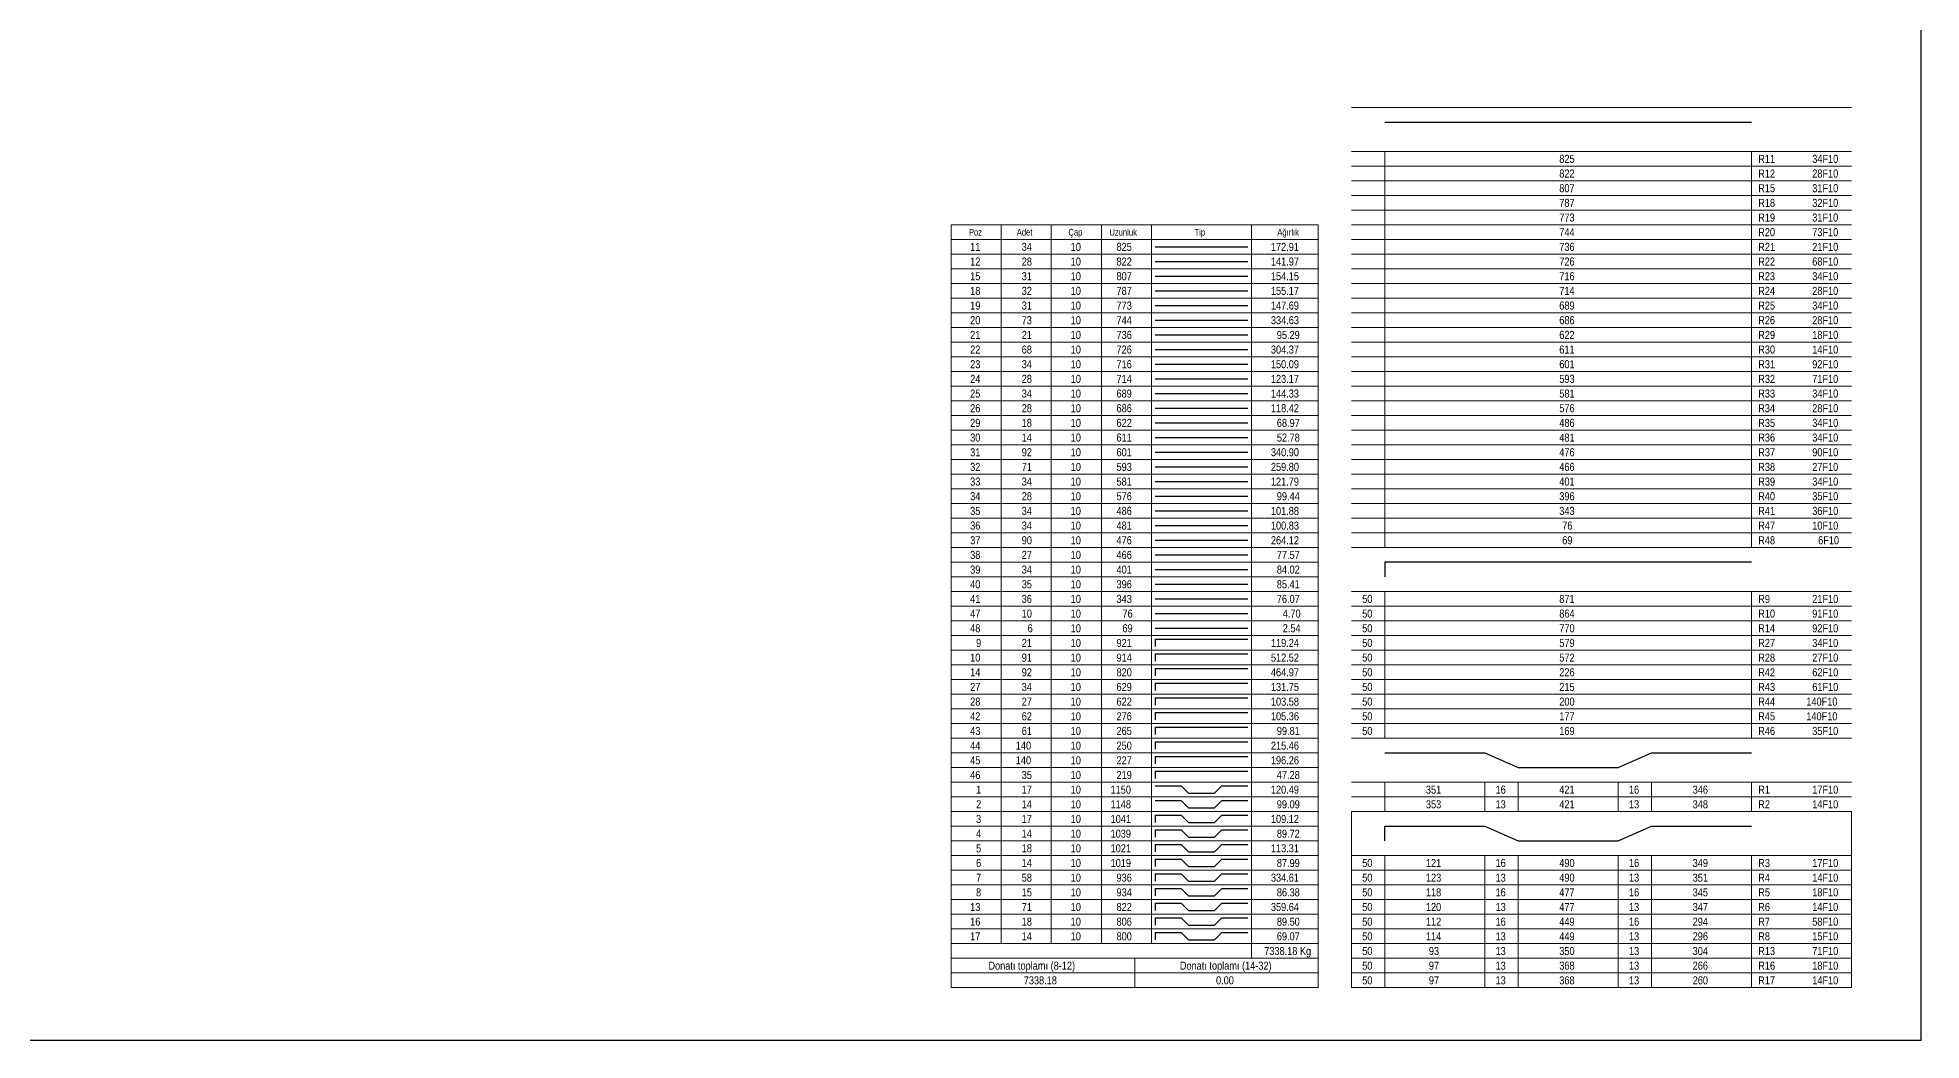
# Model space of a CAD drawing. Header units: metres. Extents: x 419734 to 420376, y 4564732 to 4565123.
# Drawn here: x 420074.8 to 420103.05, y 4565080.8 to 4565095.84 of the extents above; entities that cross this region are included whole.
import ezdxf

# ---------------------------------------------------------------- set-up
doc = ezdxf.new("R2010")
doc.units = ezdxf.units.M
for name, color, linetype in [('Standart', 7, 'Continuous'), ('SW_SEZIONI-ARMATURA', 3, 'Continuous'), ('SW_TXT_TESTI', 1, 'Continuous')]:
    doc.layers.add(name, color=color, linetype=linetype)
doc.styles.add('SWS', font='ARIALN.TTF')

msp = doc.modelspace()

# ---------------------------------------------------------------- linework, layer by layer
for points in [[(420103.04921, 4565080.80209), (419805.79921, 4565080.80209), (419805.79921, 4565122.85209)], [(420103.04921, 4565080.80209), (420103.04921, 4565122.85209)]]:
    msp.add_lwpolyline(points)
at = {"layer": 'Standart', "color": 7, "linetype": 'Continuous', "lineweight": 5}
for points in [[(420094.5037, 4565094.79203), (420102.0037, 4565094.79203)], [(420094.5037, 4565094.13203), (420102.0037, 4565094.13203)], [(420095.0037, 4565094.13203), (420095.0037, 4565088.19203)], [(420100.5037, 4565094.13203), (420100.5037, 4565088.19203)], [(420094.5037, 4565093.91203), (420102.0037, 4565093.91203)], [(420094.5037, 4565093.69203), (420102.0037, 4565093.69203)], [(420094.5037, 4565093.47203), (420102.0037, 4565093.47203)], [(420094.5037, 4565093.25203), (420102.0037, 4565093.25203)], [(420088.5037, 4565093.03203), (420094.0037, 4565093.03203)], [(420088.5037, 4565093.03203), (420088.5037, 4565081.59203)], [(420089.2537, 4565093.03203), (420089.2537, 4565082.25203)], [(420090.0037, 4565093.03203), (420090.0037, 4565082.25203)], [(420090.7537, 4565093.03203), (420090.7537, 4565082.25203)], [(420091.5037, 4565093.03203), (420091.5037, 4565082.25203)], [(420093.0037, 4565093.03203), (420093.0037, 4565082.03203)], [(420094.0037, 4565093.03203), (420094.0037, 4565081.59203)], [(420094.5037, 4565093.03203), (420102.0037, 4565093.03203)], [(420088.5037, 4565092.81203), (420094.0037, 4565092.81203)], [(420094.5037, 4565092.81203), (420102.0037, 4565092.81203)], [(420088.5037, 4565092.59203), (420094.0037, 4565092.59203)], [(420094.5037, 4565092.59203), (420102.0037, 4565092.59203)], [(420088.5037, 4565092.37203), (420094.0037, 4565092.37203)], [(420088.5037, 4565092.15203), (420094.0037, 4565092.15203)], [(420094.5037, 4565092.37203), (420102.0037, 4565092.37203)], [(420094.5037, 4565092.15203), (420102.0037, 4565092.15203)], [(420088.5037, 4565091.93203), (420094.0037, 4565091.93203)], [(420094.5037, 4565091.93203), (420102.0037, 4565091.93203)], [(420088.5037, 4565091.71203), (420094.0037, 4565091.71203)], [(420094.5037, 4565091.71203), (420102.0037, 4565091.71203)], [(420088.5037, 4565091.49203), (420094.0037, 4565091.49203)], [(420088.5037, 4565091.27203), (420094.0037, 4565091.27203)], [(420094.5037, 4565091.49203), (420102.0037, 4565091.49203)], [(420094.5037, 4565091.27203), (420102.0037, 4565091.27203)], [(420088.5037, 4565091.05203), (420094.0037, 4565091.05203)], [(420094.5037, 4565091.05203), (420102.0037, 4565091.05203)], [(420088.5037, 4565090.83203), (420094.0037, 4565090.83203)], [(420094.5037, 4565090.83203), (420102.0037, 4565090.83203)], [(420088.5037, 4565090.61203), (420094.0037, 4565090.61203)], [(420094.5037, 4565090.61203), (420102.0037, 4565090.61203)], [(420088.5037, 4565090.39203), (420094.0037, 4565090.39203)], [(420088.5037, 4565090.17203), (420094.0037, 4565090.17203)], [(420094.5037, 4565090.39203), (420102.0037, 4565090.39203)], [(420094.5037, 4565090.17203), (420102.0037, 4565090.17203)], [(420088.5037, 4565089.95203), (420094.0037, 4565089.95203)], [(420094.5037, 4565089.95203), (420102.0037, 4565089.95203)], [(420088.5037, 4565089.73203), (420094.0037, 4565089.73203)], [(420094.5037, 4565089.73203), (420102.0037, 4565089.73203)], [(420088.5037, 4565089.51203), (420094.0037, 4565089.51203)], [(420088.5037, 4565089.29203), (420094.0037, 4565089.29203)], [(420094.5037, 4565089.51203), (420102.0037, 4565089.51203)], [(420094.5037, 4565089.29203), (420102.0037, 4565089.29203)], [(420088.5037, 4565089.07203), (420094.0037, 4565089.07203)], [(420094.5037, 4565089.07203), (420102.0037, 4565089.07203)], [(420088.5037, 4565088.85203), (420094.0037, 4565088.85203)], [(420094.5037, 4565088.85203), (420102.0037, 4565088.85203)], [(420088.5037, 4565088.63203), (420094.0037, 4565088.63203)], [(420094.5037, 4565088.63203), (420102.0037, 4565088.63203)], [(420088.5037, 4565088.41203), (420094.0037, 4565088.41203)], [(420088.5037, 4565088.19203), (420094.0037, 4565088.19203)], [(420094.5037, 4565088.41203), (420102.0037, 4565088.41203)], [(420094.5037, 4565088.19203), (420102.0037, 4565088.19203)], [(420088.5037, 4565087.97203), (420094.0037, 4565087.97203)], [(420088.5037, 4565087.75203), (420094.0037, 4565087.75203)], [(420088.5037, 4565087.53203), (420094.0037, 4565087.53203)], [(420088.5037, 4565087.31203), (420094.0037, 4565087.31203)], [(420094.5037, 4565087.53203), (420102.0037, 4565087.53203)], [(420094.5037, 4565087.31203), (420102.0037, 4565087.31203)], [(420095.0037, 4565087.53203), (420095.0037, 4565085.33203)], [(420100.5037, 4565087.53203), (420100.5037, 4565085.33203)], [(420088.5037, 4565087.09203), (420094.0037, 4565087.09203)], [(420094.5037, 4565087.09203), (420102.0037, 4565087.09203)], [(420088.5037, 4565086.87203), (420094.0037, 4565086.87203)], [(420094.5037, 4565086.87203), (420102.0037, 4565086.87203)], [(420088.5037, 4565086.65203), (420094.0037, 4565086.65203)], [(420094.5037, 4565086.65203), (420102.0037, 4565086.65203)], [(420088.5037, 4565086.43203), (420094.0037, 4565086.43203)], [(420088.5037, 4565086.21203), (420094.0037, 4565086.21203)], [(420094.5037, 4565086.43203), (420102.0037, 4565086.43203)], [(420094.5037, 4565086.21203), (420102.0037, 4565086.21203)], [(420088.5037, 4565085.99203), (420094.0037, 4565085.99203)], [(420094.5037, 4565085.99203), (420102.0037, 4565085.99203)], [(420088.5037, 4565085.77203), (420094.0037, 4565085.77203)], [(420094.5037, 4565085.77203), (420102.0037, 4565085.77203)], [(420088.5037, 4565085.55203), (420094.0037, 4565085.55203)], [(420088.5037, 4565085.33203), (420094.0037, 4565085.33203)], [(420094.5037, 4565085.55203), (420102.0037, 4565085.55203)], [(420094.5037, 4565085.33203), (420102.0037, 4565085.33203)], [(420088.5037, 4565085.11203), (420094.0037, 4565085.11203)], [(420088.5037, 4565084.89203), (420094.0037, 4565084.89203)], [(420088.5037, 4565084.67203), (420094.0037, 4565084.67203)], [(420094.5037, 4565084.67203), (420102.0037, 4565084.67203)], [(420095.0037, 4565084.67203), (420095.0037, 4565084.23203)], [(420096.5037, 4565084.67203), (420096.5037, 4565084.23203)], [(420097.0037, 4565084.67203), (420097.0037, 4565084.23203)], [(420098.5037, 4565084.67203), (420098.5037, 4565084.23203)], [(420099.0037, 4565084.67203), (420099.0037, 4565084.23203)], [(420100.5037, 4565084.67203), (420100.5037, 4565084.23203)], [(420088.5037, 4565084.45203), (420094.0037, 4565084.45203)], [(420088.5037, 4565084.23203), (420094.0037, 4565084.23203)], [(420094.5037, 4565084.45203), (420102.0037, 4565084.45203)], [(420094.5037, 4565084.23203), (420102.0037, 4565084.23203)], [(420094.5037, 4565084.23203), (420094.5037, 4565081.59203)], [(420102.0037, 4565084.23203), (420102.0037, 4565081.59203)], [(420088.5037, 4565084.01203), (420094.0037, 4565084.01203)], [(420088.5037, 4565083.79203), (420094.0037, 4565083.79203)], [(420088.5037, 4565083.57203), (420094.0037, 4565083.57203)], [(420094.5037, 4565083.57203), (420102.0037, 4565083.57203)], [(420095.0037, 4565083.57203), (420095.0037, 4565081.59203)], [(420096.5037, 4565083.57203), (420096.5037, 4565081.59203)], [(420097.0037, 4565083.57203), (420097.0037, 4565081.59203)], [(420098.5037, 4565083.57203), (420098.5037, 4565081.59203)], [(420099.0037, 4565083.57203), (420099.0037, 4565081.59203)], [(420100.5037, 4565083.57203), (420100.5037, 4565081.59203)], [(420088.5037, 4565083.35203), (420094.0037, 4565083.35203)], [(420088.5037, 4565083.13203), (420094.0037, 4565083.13203)], [(420094.5037, 4565083.35203), (420102.0037, 4565083.35203)], [(420094.5037, 4565083.13203), (420102.0037, 4565083.13203)], [(420088.5037, 4565082.91203), (420094.0037, 4565082.91203)], [(420094.5037, 4565082.91203), (420102.0037, 4565082.91203)], [(420088.5037, 4565082.69203), (420094.0037, 4565082.69203)], [(420094.5037, 4565082.69203), (420102.0037, 4565082.69203)], [(420088.5037, 4565082.47203), (420094.0037, 4565082.47203)], [(420088.5037, 4565082.25203), (420094.0037, 4565082.25203)], [(420094.5037, 4565082.47203), (420102.0037, 4565082.47203)], [(420094.5037, 4565082.25203), (420102.0037, 4565082.25203)], [(420088.5037, 4565082.03203), (420094.0037, 4565082.03203)], [(420091.2537, 4565082.03203), (420091.2537, 4565081.59203)], [(420094.5037, 4565082.03203), (420102.0037, 4565082.03203)], [(420088.5037, 4565081.81203), (420094.0037, 4565081.81203)], [(420094.5037, 4565081.81203), (420102.0037, 4565081.81203)], [(420088.5037, 4565081.59203), (420094.0037, 4565081.59203)], [(420094.5037, 4565081.59203), (420102.0037, 4565081.59203)]]:
    msp.add_lwpolyline(points, dxfattribs=at)
at = {"layer": 'SW_SEZIONI-ARMATURA'}
for points in [[(420095.0037, 4565094.57203), (420100.5037, 4565094.57203)], [(420091.5587, 4565092.70203), (420092.9487, 4565092.70203)], [(420091.5587, 4565092.48203), (420092.9487, 4565092.48203)], [(420091.5587, 4565092.26203), (420092.9487, 4565092.26203)], [(420091.5587, 4565092.04203), (420092.9487, 4565092.04203)], [(420091.5587, 4565091.82203), (420092.9487, 4565091.82203)], [(420091.5587, 4565091.60203), (420092.9487, 4565091.60203)], [(420091.5587, 4565091.38203), (420092.9487, 4565091.38203)], [(420091.5587, 4565091.16203), (420092.9487, 4565091.16203)], [(420091.5587, 4565090.94203), (420092.9487, 4565090.94203)], [(420091.5587, 4565090.72203), (420092.9487, 4565090.72203)], [(420091.5587, 4565090.50203), (420092.9487, 4565090.50203)], [(420091.5587, 4565090.28203), (420092.9487, 4565090.28203)], [(420091.5587, 4565090.06203), (420092.9487, 4565090.06203)], [(420091.5587, 4565089.84203), (420092.9487, 4565089.84203)], [(420091.5587, 4565089.62203), (420092.9487, 4565089.62203)], [(420091.5587, 4565089.40203), (420092.9487, 4565089.40203)], [(420091.5587, 4565089.18203), (420092.9487, 4565089.18203)], [(420091.5587, 4565088.96203), (420092.9487, 4565088.96203)], [(420091.5587, 4565088.74203), (420092.9487, 4565088.74203)], [(420091.5587, 4565088.52203), (420092.9487, 4565088.52203)], [(420091.5587, 4565088.30203), (420092.9487, 4565088.30203)], [(420091.5587, 4565088.08203), (420092.9487, 4565088.08203)], [(420100.5037, 4565087.97203), (420095.0037, 4565087.97203), (420095.0037, 4565087.75203)], [(420091.5587, 4565087.86203), (420092.9487, 4565087.86203)], [(420091.5587, 4565087.64203), (420092.9487, 4565087.64203)], [(420091.5587, 4565087.42203), (420092.9487, 4565087.42203)], [(420091.5587, 4565087.20203), (420092.9487, 4565087.20203)], [(420091.5587, 4565086.98203), (420092.9487, 4565086.98203)], [(420091.5587, 4565086.81703), (420092.9487, 4565086.81703)], [(420091.5587, 4565086.81703), (420091.5587, 4565086.70703)], [(420091.5587, 4565086.59703), (420092.9487, 4565086.59703)], [(420091.5587, 4565086.59703), (420091.5587, 4565086.48703)], [(420091.5587, 4565086.37703), (420092.9487, 4565086.37703)], [(420091.5587, 4565086.37703), (420091.5587, 4565086.26703)], [(420091.5587, 4565086.15703), (420092.9487, 4565086.15703)], [(420091.5587, 4565086.15703), (420091.5587, 4565086.04703)], [(420091.5587, 4565085.93703), (420092.9487, 4565085.93703)], [(420091.5587, 4565085.93703), (420091.5587, 4565085.82703)], [(420091.5587, 4565085.71703), (420092.9487, 4565085.71703)], [(420091.5587, 4565085.71703), (420091.5587, 4565085.60703)], [(420091.5587, 4565085.49703), (420092.9487, 4565085.49703)], [(420091.5587, 4565085.49703), (420091.5587, 4565085.38703)], [(420091.5587, 4565085.27703), (420092.9487, 4565085.27703)], [(420091.5587, 4565085.27703), (420091.5587, 4565085.16703)], [(420091.5587, 4565085.05703), (420092.9487, 4565085.05703)], [(420091.5587, 4565085.05703), (420091.5587, 4565084.94703)], [(420095.0037, 4565085.11203), (420096.5037, 4565085.11203), (420097.0037, 4565084.89203), (420098.5037, 4565084.89203), (420099.0037, 4565085.11203), (420100.5037, 4565085.11203)], [(420091.5587, 4565084.83703), (420092.9487, 4565084.83703)], [(420091.5587, 4565084.83703), (420091.5587, 4565084.72703)], [(420091.5587, 4565084.61703), (420091.9487, 4565084.61703)], [(420091.9487, 4565084.61703), (420092.0587, 4565084.50703)], [(420092.0587, 4565084.50703), (420092.4487, 4565084.50703)], [(420092.4487, 4565084.50703), (420092.5587, 4565084.61703)], [(420092.5587, 4565084.61703), (420092.9487, 4565084.61703)], [(420091.5587, 4565084.39703), (420091.9487, 4565084.39703)], [(420091.9487, 4565084.39703), (420092.0587, 4565084.28703)], [(420092.0587, 4565084.28703), (420092.4487, 4565084.28703)], [(420092.4487, 4565084.28703), (420092.5587, 4565084.39703)], [(420092.5587, 4565084.39703), (420092.9487, 4565084.39703)], [(420091.5587, 4565084.17703), (420091.9487, 4565084.17703)], [(420091.5587, 4565084.17703), (420091.5587, 4565084.06703)], [(420091.5587, 4565083.95703), (420091.9487, 4565083.95703)], [(420091.5587, 4565083.95703), (420091.5587, 4565083.84703)], [(420091.9487, 4565084.17703), (420092.0587, 4565084.06703)], [(420091.9487, 4565083.95703), (420092.0587, 4565083.84703)], [(420092.0587, 4565084.06703), (420092.4487, 4565084.06703)], [(420092.4487, 4565084.06703), (420092.5587, 4565084.17703)], [(420092.4487, 4565083.84703), (420092.5587, 4565083.95703)], [(420092.5587, 4565084.17703), (420092.9487, 4565084.17703)], [(420092.5587, 4565083.95703), (420092.9487, 4565083.95703)], [(420095.0037, 4565083.79203), (420095.0037, 4565084.01203), (420096.5037, 4565084.01203), (420097.0037, 4565083.79203), (420098.5037, 4565083.79203), (420099.0037, 4565084.01203), (420100.5037, 4565084.01203)], [(420091.5587, 4565083.73703), (420091.9487, 4565083.73703)], [(420091.5587, 4565083.73703), (420091.5587, 4565083.62703)], [(420091.9487, 4565083.73703), (420092.0587, 4565083.62703)], [(420092.0587, 4565083.84703), (420092.4487, 4565083.84703)], [(420092.4487, 4565083.62703), (420092.5587, 4565083.73703)], [(420092.5587, 4565083.73703), (420092.9487, 4565083.73703)], [(420091.5587, 4565083.51703), (420091.9487, 4565083.51703)], [(420091.5587, 4565083.51703), (420091.5587, 4565083.40703)], [(420091.9487, 4565083.51703), (420092.0587, 4565083.40703)], [(420092.0587, 4565083.62703), (420092.4487, 4565083.62703)], [(420092.0587, 4565083.40703), (420092.4487, 4565083.40703)], [(420092.4487, 4565083.40703), (420092.5587, 4565083.51703)], [(420092.5587, 4565083.51703), (420092.9487, 4565083.51703)], [(420091.5587, 4565083.29703), (420091.9487, 4565083.29703)], [(420091.5587, 4565083.29703), (420091.5587, 4565083.18703)], [(420091.5587, 4565083.07703), (420091.9487, 4565083.07703)], [(420091.5587, 4565083.07703), (420091.5587, 4565082.96703)], [(420091.9487, 4565083.29703), (420092.0587, 4565083.18703)], [(420091.9487, 4565083.07703), (420092.0587, 4565082.96703)], [(420092.0587, 4565083.18703), (420092.4487, 4565083.18703)], [(420092.4487, 4565083.18703), (420092.5587, 4565083.29703)], [(420092.4487, 4565082.96703), (420092.5587, 4565083.07703)], [(420092.5587, 4565083.29703), (420092.9487, 4565083.29703)], [(420092.5587, 4565083.07703), (420092.9487, 4565083.07703)], [(420091.5587, 4565082.85703), (420091.9487, 4565082.85703)], [(420091.5587, 4565082.85703), (420091.5587, 4565082.74703)], [(420091.9487, 4565082.85703), (420092.0587, 4565082.74703)], [(420092.0587, 4565082.96703), (420092.4487, 4565082.96703)], [(420092.4487, 4565082.74703), (420092.5587, 4565082.85703)], [(420092.5587, 4565082.85703), (420092.9487, 4565082.85703)], [(420091.5587, 4565082.63703), (420091.9487, 4565082.63703)], [(420091.5587, 4565082.63703), (420091.5587, 4565082.52703)], [(420091.9487, 4565082.63703), (420092.0587, 4565082.52703)], [(420092.0587, 4565082.74703), (420092.4487, 4565082.74703)], [(420092.0587, 4565082.52703), (420092.4487, 4565082.52703)], [(420092.4487, 4565082.52703), (420092.5587, 4565082.63703)], [(420092.5587, 4565082.63703), (420092.9487, 4565082.63703)], [(420091.5587, 4565082.41703), (420091.9487, 4565082.41703)], [(420091.5587, 4565082.41703), (420091.5587, 4565082.30703)], [(420091.9487, 4565082.41703), (420092.0587, 4565082.30703)], [(420092.0587, 4565082.30703), (420092.4487, 4565082.30703)], [(420092.4487, 4565082.30703), (420092.5587, 4565082.41703)], [(420092.5587, 4565082.41703), (420092.9487, 4565082.41703)]]:
    msp.add_lwpolyline(points, dxfattribs=at)

# ---------------------------------------------------------------- texts
at = {"layer": 'SW_TXT_TESTI', "linetype": 'Continuous', "lineweight": 5, "style": 'SWS'}
for s, height, p in [('825', 0.12, (420097.62054, 4565093.96203)), ('822', 0.12, (420097.62054, 4565093.74203)), ('R11', 0.12, (420100.6037, 4565093.96203)), ('R12', 0.12, (420100.6037, 4565093.74203)), ('34F10', 0.12, (420101.41349, 4565093.96203)), ('28F10', 0.12, (420101.41349, 4565093.74203)), ('807', 0.12, (420097.62054, 4565093.52203)), ('R15', 0.12, (420100.6037, 4565093.52203)), ('31F10', 0.12, (420101.41349, 4565093.52203)), ('787', 0.12, (420097.62054, 4565093.30203)), ('R18', 0.12, (420100.6037, 4565093.30203)), ('32F10', 0.12, (420101.41349, 4565093.30203)), ('Poz', 0.1, (420088.76782, 4565092.87203)), ('Adet', 0.1, (420089.485, 4565092.87203)), ('Çap', 0.1, (420090.25964, 4565092.87203)), ('Uzunluk', 0.1, (420090.87404, 4565092.87203)), ('Tip', 0.1, (420092.151, 4565092.87203)), ('Ağırlık', 0.1, (420093.39256, 4565092.87203)), ('773', 0.12, (420097.62054, 4565093.08203)), ('744', 0.12, (420097.62054, 4565092.86203)), ('R19', 0.12, (420100.6037, 4565093.08203)), ('R20', 0.12, (420100.6037, 4565092.86203)), ('31F10', 0.12, (420101.41349, 4565093.08203)), ('73F10', 0.12, (420101.41349, 4565092.86203)), ('11', 0.12, (420088.78671, 4565092.64203)), ('34', 0.12, (420089.5597, 4565092.64203)), ('10', 0.12, (420090.2944, 4565092.64203)), ('825', 0.12, (420090.9812, 4565092.64203)), ('172.91', 0.12, (420093.29629, 4565092.64203)), ('736', 0.12, (420097.62054, 4565092.64203)), ('R21', 0.12, (420100.6037, 4565092.64203)), ('21F10', 0.12, (420101.41349, 4565092.64203)), ('12', 0.12, (420088.78671, 4565092.42203)), ('28', 0.12, (420089.5597, 4565092.42203)), ('10', 0.12, (420090.2944, 4565092.42203)), ('822', 0.12, (420090.9812, 4565092.42203)), ('141.97', 0.12, (420093.29629, 4565092.42203)), ('726', 0.12, (420097.62054, 4565092.42203)), ('R22', 0.12, (420100.6037, 4565092.42203)), ('68F10', 0.12, (420101.41349, 4565092.42203)), ('15', 0.12, (420088.78671, 4565092.20203)), ('31', 0.12, (420089.5597, 4565092.20203)), ('10', 0.12, (420090.2944, 4565092.20203)), ('807', 0.12, (420090.9812, 4565092.20203)), ('154.15', 0.12, (420093.29629, 4565092.20203)), ('716', 0.12, (420097.62054, 4565092.20203)), ('R23', 0.12, (420100.6037, 4565092.20203)), ('34F10', 0.12, (420101.41349, 4565092.20203)), ('18', 0.12, (420088.78671, 4565091.98203)), ('19', 0.12, (420088.78671, 4565091.76203)), ('32', 0.12, (420089.5597, 4565091.98203)), ('31', 0.12, (420089.5597, 4565091.76203)), ('10', 0.12, (420090.2944, 4565091.98203)), ('10', 0.12, (420090.2944, 4565091.76203)), ('787', 0.12, (420090.9812, 4565091.98203)), ('773', 0.12, (420090.9812, 4565091.76203)), ('155.17', 0.12, (420093.29629, 4565091.98203)), ('147.69', 0.12, (420093.29629, 4565091.76203)), ('689', 0.12, (420097.62054, 4565091.76203)), ('714', 0.12, (420097.62054, 4565091.98203)), ('R24', 0.12, (420100.6037, 4565091.98203)), ('R25', 0.12, (420100.6037, 4565091.76203)), ('34F10', 0.12, (420101.41349, 4565091.76203)), ('28F10', 0.12, (420101.41349, 4565091.98203)), ('20', 0.12, (420088.78671, 4565091.54203)), ('73', 0.12, (420089.5597, 4565091.54203)), ('10', 0.12, (420090.2944, 4565091.54203)), ('744', 0.12, (420090.9812, 4565091.54203)), ('334.63', 0.12, (420093.29629, 4565091.54203)), ('686', 0.12, (420097.62054, 4565091.54203)), ('R26', 0.12, (420100.6037, 4565091.54203)), ('28F10', 0.12, (420101.41349, 4565091.54203)), ('21', 0.12, (420088.78671, 4565091.32203)), ('21', 0.12, (420089.5597, 4565091.32203)), ('10', 0.12, (420090.2944, 4565091.32203)), ('736', 0.12, (420090.9812, 4565091.32203)), ('95.29', 0.12, (420093.38506, 4565091.32203)), ('622', 0.12, (420097.62054, 4565091.32203)), ('R29', 0.12, (420100.6037, 4565091.32203)), ('18F10', 0.12, (420101.41349, 4565091.32203)), ('22', 0.12, (420088.78671, 4565091.10203)), ('23', 0.12, (420088.78671, 4565090.88203)), ('34', 0.12, (420089.5597, 4565090.88203)), ('68', 0.12, (420089.5597, 4565091.10203)), ('10', 0.12, (420090.2944, 4565091.10203)), ('10', 0.12, (420090.2944, 4565090.88203)), ('726', 0.12, (420090.9812, 4565091.10203)), ('716', 0.12, (420090.9812, 4565090.88203)), ('304.37', 0.12, (420093.29629, 4565091.10203)), ('150.09', 0.12, (420093.29629, 4565090.88203)), ('611', 0.12, (420097.62054, 4565091.10203)), ('601', 0.12, (420097.62054, 4565090.88203)), ('R30', 0.12, (420100.6037, 4565091.10203)), ('R31', 0.12, (420100.6037, 4565090.88203)), ('92F10', 0.12, (420101.41349, 4565090.88203)), ('14F10', 0.12, (420101.41349, 4565091.10203)), ('24', 0.12, (420088.78671, 4565090.66203)), ('28', 0.12, (420089.5597, 4565090.66203)), ('10', 0.12, (420090.2944, 4565090.66203)), ('714', 0.12, (420090.9812, 4565090.66203)), ('123.17', 0.12, (420093.29629, 4565090.66203)), ('593', 0.12, (420097.62054, 4565090.66203)), ('R32', 0.12, (420100.6037, 4565090.66203)), ('71F10', 0.12, (420101.41349, 4565090.66203)), ('25', 0.12, (420088.78671, 4565090.44203)), ('34', 0.12, (420089.5597, 4565090.44203)), ('10', 0.12, (420090.2944, 4565090.44203)), ('689', 0.12, (420090.9812, 4565090.44203)), ('144.33', 0.12, (420093.29629, 4565090.44203)), ('581', 0.12, (420097.62054, 4565090.44203)), ('R33', 0.12, (420100.6037, 4565090.44203)), ('34F10', 0.12, (420101.41349, 4565090.44203)), ('26', 0.12, (420088.78671, 4565090.22203)), ('28', 0.12, (420089.5597, 4565090.22203)), ('10', 0.12, (420090.2944, 4565090.22203)), ('686', 0.12, (420090.9812, 4565090.22203)), ('118.42', 0.12, (420093.29629, 4565090.22203)), ('576', 0.12, (420097.62054, 4565090.22203)), ('R34', 0.12, (420100.6037, 4565090.22203)), ('28F10', 0.12, (420101.41349, 4565090.22203)), ('30', 0.12, (420088.78671, 4565089.78203)), ('29', 0.12, (420088.78671, 4565090.00203)), ('18', 0.12, (420089.5597, 4565090.00203)), ('14', 0.12, (420089.5597, 4565089.78203)), ('10', 0.12, (420090.2944, 4565090.00203)), ('10', 0.12, (420090.2944, 4565089.78203)), ('622', 0.12, (420090.9812, 4565090.00203)), ('611', 0.12, (420090.9812, 4565089.78203)), ('52.78', 0.12, (420093.38506, 4565089.78203)), ('68.97', 0.12, (420093.38506, 4565090.00203)), ('486', 0.12, (420097.62054, 4565090.00203)), ('481', 0.12, (420097.62054, 4565089.78203)), ('R35', 0.12, (420100.6037, 4565090.00203)), ('R36', 0.12, (420100.6037, 4565089.78203)), ('34F10', 0.12, (420101.41349, 4565090.00203)), ('34F10', 0.12, (420101.41349, 4565089.78203)), ('31', 0.12, (420088.78671, 4565089.56203)), ('92', 0.12, (420089.5597, 4565089.56203)), ('10', 0.12, (420090.2944, 4565089.56203)), ('601', 0.12, (420090.9812, 4565089.56203)), ('340.90', 0.12, (420093.29629, 4565089.56203)), ('476', 0.12, (420097.62054, 4565089.56203)), ('R37', 0.12, (420100.6037, 4565089.56203)), ('90F10', 0.12, (420101.41349, 4565089.56203)), ('32', 0.12, (420088.78671, 4565089.34203)), ('71', 0.12, (420089.5597, 4565089.34203)), ('10', 0.12, (420090.2944, 4565089.34203)), ('593', 0.12, (420090.9812, 4565089.34203)), ('259.80', 0.12, (420093.29629, 4565089.34203)), ('466', 0.12, (420097.62054, 4565089.34203)), ('R38', 0.12, (420100.6037, 4565089.34203)), ('27F10', 0.12, (420101.41349, 4565089.34203)), ('33', 0.12, (420088.78671, 4565089.12203)), ('34', 0.12, (420088.78671, 4565088.90203)), ('34', 0.12, (420089.5597, 4565089.12203)), ('28', 0.12, (420089.5597, 4565088.90203)), ('10', 0.12, (420090.2944, 4565089.12203)), ('10', 0.12, (420090.2944, 4565088.90203)), ('581', 0.12, (420090.9812, 4565089.12203)), ('576', 0.12, (420090.9812, 4565088.90203)), ('121.79', 0.12, (420093.29629, 4565089.12203)), ('99.44', 0.12, (420093.38506, 4565088.90203)), ('401', 0.12, (420097.62054, 4565089.12203)), ('396', 0.12, (420097.62054, 4565088.90203)), ('R39', 0.12, (420100.6037, 4565089.12203)), ('R40', 0.12, (420100.6037, 4565088.90203)), ('34F10', 0.12, (420101.41349, 4565089.12203)), ('35F10', 0.12, (420101.41349, 4565088.90203)), ('35', 0.12, (420088.78671, 4565088.68203)), ('34', 0.12, (420089.5597, 4565088.68203)), ('10', 0.12, (420090.2944, 4565088.68203)), ('486', 0.12, (420090.9812, 4565088.68203)), ('101.88', 0.12, (420093.29629, 4565088.68203)), ('343', 0.12, (420097.62054, 4565088.68203)), ('R41', 0.12, (420100.6037, 4565088.68203)), ('36F10', 0.12, (420101.41349, 4565088.68203)), ('36', 0.12, (420088.78671, 4565088.46203)), ('34', 0.12, (420089.5597, 4565088.46203)), ('10', 0.12, (420090.2944, 4565088.46203)), ('481', 0.12, (420090.9812, 4565088.46203)), ('100.83', 0.12, (420093.29629, 4565088.46203)), ('76', 0.12, (420097.66493, 4565088.46203)), ('R47', 0.12, (420100.6037, 4565088.46203)), ('10F10', 0.12, (420101.41349, 4565088.46203)), ('37', 0.12, (420088.78671, 4565088.24203)), ('90', 0.12, (420089.5597, 4565088.24203)), ('10', 0.12, (420090.2944, 4565088.24203)), ('476', 0.12, (420090.9812, 4565088.24203)), ('264.12', 0.12, (420093.29629, 4565088.24203)), ('69', 0.12, (420097.66493, 4565088.24203)), ('R48', 0.12, (420100.6037, 4565088.24203)), ('6F10', 0.12, (420101.50218, 4565088.24203)), ('38', 0.12, (420088.78671, 4565088.02203)), ('39', 0.12, (420088.78671, 4565087.80203)), ('34', 0.12, (420089.5597, 4565087.80203)), ('27', 0.12, (420089.5597, 4565088.02203)), ('10', 0.12, (420090.2944, 4565088.02203)), ('10', 0.12, (420090.2944, 4565087.80203)), ('466', 0.12, (420090.9812, 4565088.02203)), ('401', 0.12, (420090.9812, 4565087.80203)), ('84.02', 0.12, (420093.38506, 4565087.80203)), ('77.57', 0.12, (420093.38506, 4565088.02203)), ('40', 0.12, (420088.78671, 4565087.58203)), ('35', 0.12, (420089.5597, 4565087.58203)), ('10', 0.12, (420090.2944, 4565087.58203)), ('396', 0.12, (420090.9812, 4565087.58203)), ('85.41', 0.12, (420093.38506, 4565087.58203)), ('41', 0.12, (420088.78671, 4565087.36203)), ('36', 0.12, (420089.5597, 4565087.36203)), ('10', 0.12, (420090.2944, 4565087.36203)), ('343', 0.12, (420090.9812, 4565087.36203)), ('76.07', 0.12, (420093.38506, 4565087.36203)), ('50', 0.12, (420094.66493, 4565087.36203)), ('871', 0.12, (420097.62054, 4565087.36203)), ('R9', 0.12, (420100.6037, 4565087.36203)), ('21F10', 0.12, (420101.41349, 4565087.36203)), ('47', 0.12, (420088.78671, 4565087.14203)), ('48', 0.12, (420088.78671, 4565086.92203)), ('10', 0.12, (420089.5597, 4565087.14203)), ('6', 0.12, (420089.64848, 4565086.92203)), ('10', 0.12, (420090.2944, 4565087.14203)), ('10', 0.12, (420090.2944, 4565086.92203)), ('69', 0.12, (420091.06997, 4565086.92203)), ('76', 0.12, (420091.06997, 4565087.14203)), ('4.70', 0.12, (420093.47383, 4565087.14203)), ('2.54', 0.12, (420093.47383, 4565086.92203)), ('50', 0.12, (420094.66493, 4565087.14203)), ('50', 0.12, (420094.66493, 4565086.92203)), ('864', 0.12, (420097.62054, 4565087.14203)), ('770', 0.12, (420097.62054, 4565086.92203)), ('R10', 0.12, (420100.6037, 4565087.14203)), ('R14', 0.12, (420100.6037, 4565086.92203)), ('91F10', 0.12, (420101.41349, 4565087.14203)), ('92F10', 0.12, (420101.41349, 4565086.92203)), ('9', 0.12, (420088.87548, 4565086.70203)), ('21', 0.12, (420089.5597, 4565086.70203)), ('10', 0.12, (420090.2944, 4565086.70203)), ('921', 0.12, (420090.9812, 4565086.70203)), ('119.24', 0.12, (420093.29629, 4565086.70203)), ('50', 0.12, (420094.66493, 4565086.70203)), ('579', 0.12, (420097.62054, 4565086.70203)), ('R27', 0.12, (420100.6037, 4565086.70203)), ('34F10', 0.12, (420101.41349, 4565086.70203)), ('10', 0.12, (420088.78671, 4565086.48203)), ('91', 0.12, (420089.5597, 4565086.48203)), ('10', 0.12, (420090.2944, 4565086.48203)), ('914', 0.12, (420090.9812, 4565086.48203)), ('512.52', 0.12, (420093.29629, 4565086.48203)), ('50', 0.12, (420094.66493, 4565086.48203)), ('572', 0.12, (420097.62054, 4565086.48203)), ('R28', 0.12, (420100.6037, 4565086.48203)), ('27F10', 0.12, (420101.41349, 4565086.48203)), ('14', 0.12, (420088.78671, 4565086.26203)), ('92', 0.12, (420089.5597, 4565086.26203)), ('10', 0.12, (420090.2944, 4565086.26203)), ('820', 0.12, (420090.9812, 4565086.26203)), ('464.97', 0.12, (420093.29629, 4565086.26203)), ('50', 0.12, (420094.66493, 4565086.26203)), ('226', 0.12, (420097.62054, 4565086.26203)), ('R42', 0.12, (420100.6037, 4565086.26203)), ('62F10', 0.12, (420101.41349, 4565086.26203)), ('27', 0.12, (420088.78671, 4565086.04203)), ('28', 0.12, (420088.78671, 4565085.82203)), ('34', 0.12, (420089.5597, 4565086.04203)), ('27', 0.12, (420089.5597, 4565085.82203)), ('10', 0.12, (420090.2944, 4565086.04203)), ('10', 0.12, (420090.2944, 4565085.82203)), ('629', 0.12, (420090.9812, 4565086.04203)), ('622', 0.12, (420090.9812, 4565085.82203)), ('131.75', 0.12, (420093.29629, 4565086.04203)), ('103.58', 0.12, (420093.29629, 4565085.82203)), ('50', 0.12, (420094.66493, 4565086.04203)), ('50', 0.12, (420094.66493, 4565085.82203)), ('215', 0.12, (420097.62054, 4565086.04203)), ('200', 0.12, (420097.62054, 4565085.82203)), ('R43', 0.12, (420100.6037, 4565086.04203)), ('R44', 0.12, (420100.6037, 4565085.82203)), ('140F10', 0.12, (420101.32479, 4565085.82203)), ('61F10', 0.12, (420101.41349, 4565086.04203)), ('42', 0.12, (420088.78671, 4565085.60203)), ('62', 0.12, (420089.5597, 4565085.60203)), ('10', 0.12, (420090.2944, 4565085.60203)), ('276', 0.12, (420090.9812, 4565085.60203)), ('105.36', 0.12, (420093.29629, 4565085.60203)), ('50', 0.12, (420094.66493, 4565085.60203)), ('177', 0.12, (420097.62054, 4565085.60203)), ('R45', 0.12, (420100.6037, 4565085.60203)), ('140F10', 0.12, (420101.32479, 4565085.60203)), ('43', 0.12, (420088.78671, 4565085.38203)), ('61', 0.12, (420089.5597, 4565085.38203)), ('10', 0.12, (420090.2944, 4565085.38203)), ('265', 0.12, (420090.9812, 4565085.38203)), ('99.81', 0.12, (420093.38506, 4565085.38203)), ('50', 0.12, (420094.66493, 4565085.38203)), ('169', 0.12, (420097.62054, 4565085.38203)), ('R46', 0.12, (420100.6037, 4565085.38203)), ('35F10', 0.12, (420101.41349, 4565085.38203)), ('44', 0.12, (420088.78671, 4565085.16203)), ('45', 0.12, (420088.78671, 4565084.94203)), ('140', 0.12, (420089.47093, 4565085.16203)), ('140', 0.12, (420089.47093, 4565084.94203)), ('10', 0.12, (420090.2944, 4565085.16203)), ('10', 0.12, (420090.2944, 4565084.94203)), ('250', 0.12, (420090.9812, 4565085.16203)), ('227', 0.12, (420090.9812, 4565084.94203)), ('215.46', 0.12, (420093.29629, 4565085.16203)), ('196.26', 0.12, (420093.29629, 4565084.94203)), ('46', 0.12, (420088.78671, 4565084.72203)), ('35', 0.12, (420089.5597, 4565084.72203)), ('10', 0.12, (420090.2944, 4565084.72203)), ('219', 0.12, (420090.9812, 4565084.72203)), ('47.28', 0.12, (420093.38506, 4565084.72203)), ('1', 0.12, (420088.87548, 4565084.50203)), ('17', 0.12, (420089.5597, 4565084.50203)), ('10', 0.12, (420090.2944, 4565084.50203)), ('1150', 0.12, (420090.89242, 4565084.50203)), ('120.49', 0.12, (420093.29629, 4565084.50203)), ('351', 0.12, (420095.62054, 4565084.50203)), ('16', 0.12, (420096.66493, 4565084.50203)), ('421', 0.12, (420097.62054, 4565084.50203)), ('16', 0.12, (420098.66493, 4565084.50203)), ('346', 0.12, (420099.62054, 4565084.50203)), ('R1', 0.12, (420100.6037, 4565084.50203)), ('17F10', 0.12, (420101.41349, 4565084.50203)), ('2', 0.12, (420088.87548, 4565084.28203)), ('14', 0.12, (420089.5597, 4565084.28203)), ('10', 0.12, (420090.2944, 4565084.28203)), ('1148', 0.12, (420090.89242, 4565084.28203)), ('99.09', 0.12, (420093.38506, 4565084.28203)), ('353', 0.12, (420095.62054, 4565084.28203)), ('13', 0.12, (420096.66493, 4565084.28203)), ('421', 0.12, (420097.62054, 4565084.28203)), ('13', 0.12, (420098.66493, 4565084.28203)), ('348', 0.12, (420099.62054, 4565084.28203)), ('R2', 0.12, (420100.6037, 4565084.28203)), ('14F10', 0.12, (420101.41349, 4565084.28203)), ('4', 0.12, (420088.87548, 4565083.84203)), ('3', 0.12, (420088.87548, 4565084.06203)), ('17', 0.12, (420089.5597, 4565084.06203)), ('14', 0.12, (420089.5597, 4565083.84203)), ('10', 0.12, (420090.2944, 4565084.06203)), ('10', 0.12, (420090.2944, 4565083.84203)), ('1041', 0.12, (420090.89242, 4565084.06203)), ('1039', 0.12, (420090.89242, 4565083.84203)), ('109.12', 0.12, (420093.29629, 4565084.06203)), ('89.72', 0.12, (420093.38506, 4565083.84203)), ('5', 0.12, (420088.87548, 4565083.62203)), ('18', 0.12, (420089.5597, 4565083.62203)), ('10', 0.12, (420090.2944, 4565083.62203)), ('1021', 0.12, (420090.89242, 4565083.62203)), ('113.31', 0.12, (420093.29629, 4565083.62203)), ('6', 0.12, (420088.87548, 4565083.40203)), ('14', 0.12, (420089.5597, 4565083.40203)), ('10', 0.12, (420090.2944, 4565083.40203)), ('1019', 0.12, (420090.89242, 4565083.40203)), ('87.99', 0.12, (420093.38506, 4565083.40203)), ('50', 0.12, (420094.66493, 4565083.40203)), ('121', 0.12, (420095.62054, 4565083.40203)), ('16', 0.12, (420096.66493, 4565083.40203)), ('490', 0.12, (420097.62054, 4565083.40203)), ('16', 0.12, (420098.66493, 4565083.40203)), ('349', 0.12, (420099.62054, 4565083.40203)), ('R3', 0.12, (420100.6037, 4565083.40203)), ('17F10', 0.12, (420101.41349, 4565083.40203)), ('8', 0.12, (420088.87548, 4565082.96203)), ('7', 0.12, (420088.87548, 4565083.18203)), ('58', 0.12, (420089.5597, 4565083.18203)), ('15', 0.12, (420089.5597, 4565082.96203)), ('10', 0.12, (420090.2944, 4565083.18203)), ('10', 0.12, (420090.2944, 4565082.96203)), ('936', 0.12, (420090.9812, 4565083.18203)), ('934', 0.12, (420090.9812, 4565082.96203)), ('334.61', 0.12, (420093.29629, 4565083.18203)), ('86.38', 0.12, (420093.38506, 4565082.96203)), ('50', 0.12, (420094.66493, 4565083.18203)), ('50', 0.12, (420094.66493, 4565082.96203)), ('123', 0.12, (420095.62054, 4565083.18203)), ('118', 0.12, (420095.62054, 4565082.96203)), ('13', 0.12, (420096.66493, 4565083.18203)), ('16', 0.12, (420096.66493, 4565082.96203)), ('490', 0.12, (420097.62054, 4565083.18203)), ('477', 0.12, (420097.62054, 4565082.96203)), ('13', 0.12, (420098.66493, 4565083.18203)), ('16', 0.12, (420098.66493, 4565082.96203)), ('351', 0.12, (420099.62054, 4565083.18203)), ('345', 0.12, (420099.62054, 4565082.96203)), ('R4', 0.12, (420100.6037, 4565083.18203)), ('R5', 0.12, (420100.6037, 4565082.96203)), ('14F10', 0.12, (420101.41349, 4565083.18203)), ('18F10', 0.12, (420101.41349, 4565082.96203)), ('13', 0.12, (420088.78671, 4565082.74203)), ('71', 0.12, (420089.5597, 4565082.74203)), ('10', 0.12, (420090.2944, 4565082.74203)), ('822', 0.12, (420090.9812, 4565082.74203)), ('359.64', 0.12, (420093.29629, 4565082.74203)), ('50', 0.12, (420094.66493, 4565082.74203)), ('120', 0.12, (420095.62054, 4565082.74203)), ('13', 0.12, (420096.66493, 4565082.74203)), ('477', 0.12, (420097.62054, 4565082.74203)), ('13', 0.12, (420098.66493, 4565082.74203)), ('347', 0.12, (420099.62054, 4565082.74203)), ('R6', 0.12, (420100.6037, 4565082.74203)), ('14F10', 0.12, (420101.41349, 4565082.74203)), ('16', 0.12, (420088.78671, 4565082.52203)), ('18', 0.12, (420089.5597, 4565082.52203)), ('10', 0.12, (420090.2944, 4565082.52203)), ('806', 0.12, (420090.9812, 4565082.52203)), ('89.50', 0.12, (420093.38506, 4565082.52203)), ('50', 0.12, (420094.66493, 4565082.52203)), ('112', 0.12, (420095.62054, 4565082.52203)), ('16', 0.12, (420096.66493, 4565082.52203)), ('449', 0.12, (420097.62054, 4565082.52203)), ('16', 0.12, (420098.66493, 4565082.52203)), ('294', 0.12, (420099.62054, 4565082.52203)), ('R7', 0.12, (420100.6037, 4565082.52203)), ('58F10', 0.12, (420101.41349, 4565082.52203)), ('17', 0.12, (420088.78671, 4565082.30203)), ('14', 0.12, (420089.5597, 4565082.30203)), ('10', 0.12, (420090.2944, 4565082.30203)), ('800', 0.12, (420090.9812, 4565082.30203)), ('69.07', 0.12, (420093.38506, 4565082.30203)), ('50', 0.12, (420094.66493, 4565082.30203)), ('114', 0.12, (420095.62054, 4565082.30203)), ('13', 0.12, (420096.66493, 4565082.30203)), ('449', 0.12, (420097.62054, 4565082.30203)), ('13', 0.12, (420098.66493, 4565082.30203)), ('296', 0.12, (420099.62054, 4565082.30203)), ('R8', 0.12, (420100.6037, 4565082.30203)), ('15F10', 0.12, (420101.41349, 4565082.30203)), ('Donatı toplamı (8-12)', 0.12, (420089.0605, 4565081.86203)), ('Donatı toplamı (14-32)', 0.12, (420091.93106, 4565081.86203)), ('7338.18 Kg', 0.12, (420093.19625, 4565082.08203)), ('50', 0.12, (420094.66493, 4565082.08203)), ('50', 0.12, (420094.66493, 4565081.86203)), ('93', 0.12, (420095.66493, 4565082.08203)), ('97', 0.12, (420095.66493, 4565081.86203)), ('13', 0.12, (420096.66493, 4565082.08203)), ('13', 0.12, (420096.66493, 4565081.86203)), ('350', 0.12, (420097.62054, 4565082.08203)), ('368', 0.12, (420097.62054, 4565081.86203)), ('13', 0.12, (420098.66493, 4565082.08203)), ('13', 0.12, (420098.66493, 4565081.86203)), ('304', 0.12, (420099.62054, 4565082.08203)), ('266', 0.12, (420099.62054, 4565081.86203)), ('R13', 0.12, (420100.6037, 4565082.08203)), ('R16', 0.12, (420100.6037, 4565081.86203)), ('71F10', 0.12, (420101.41349, 4565082.08203)), ('18F10', 0.12, (420101.41349, 4565081.86203)), ('7338.18', 0.12, (420089.59019, 4565081.64203)), ('0.00', 0.12, (420092.47335, 4565081.64203)), ('50', 0.12, (420094.66493, 4565081.64203)), ('97', 0.12, (420095.66493, 4565081.64203)), ('13', 0.12, (420096.66493, 4565081.64203)), ('368', 0.12, (420097.62054, 4565081.64203)), ('13', 0.12, (420098.66493, 4565081.64203)), ('260', 0.12, (420099.62054, 4565081.64203)), ('R17', 0.12, (420100.6037, 4565081.64203)), ('14F10', 0.12, (420101.41349, 4565081.64203))]:
    msp.add_text(s, height=height, dxfattribs=at).set_placement(p)

doc.saveas('drawing.dxf')
